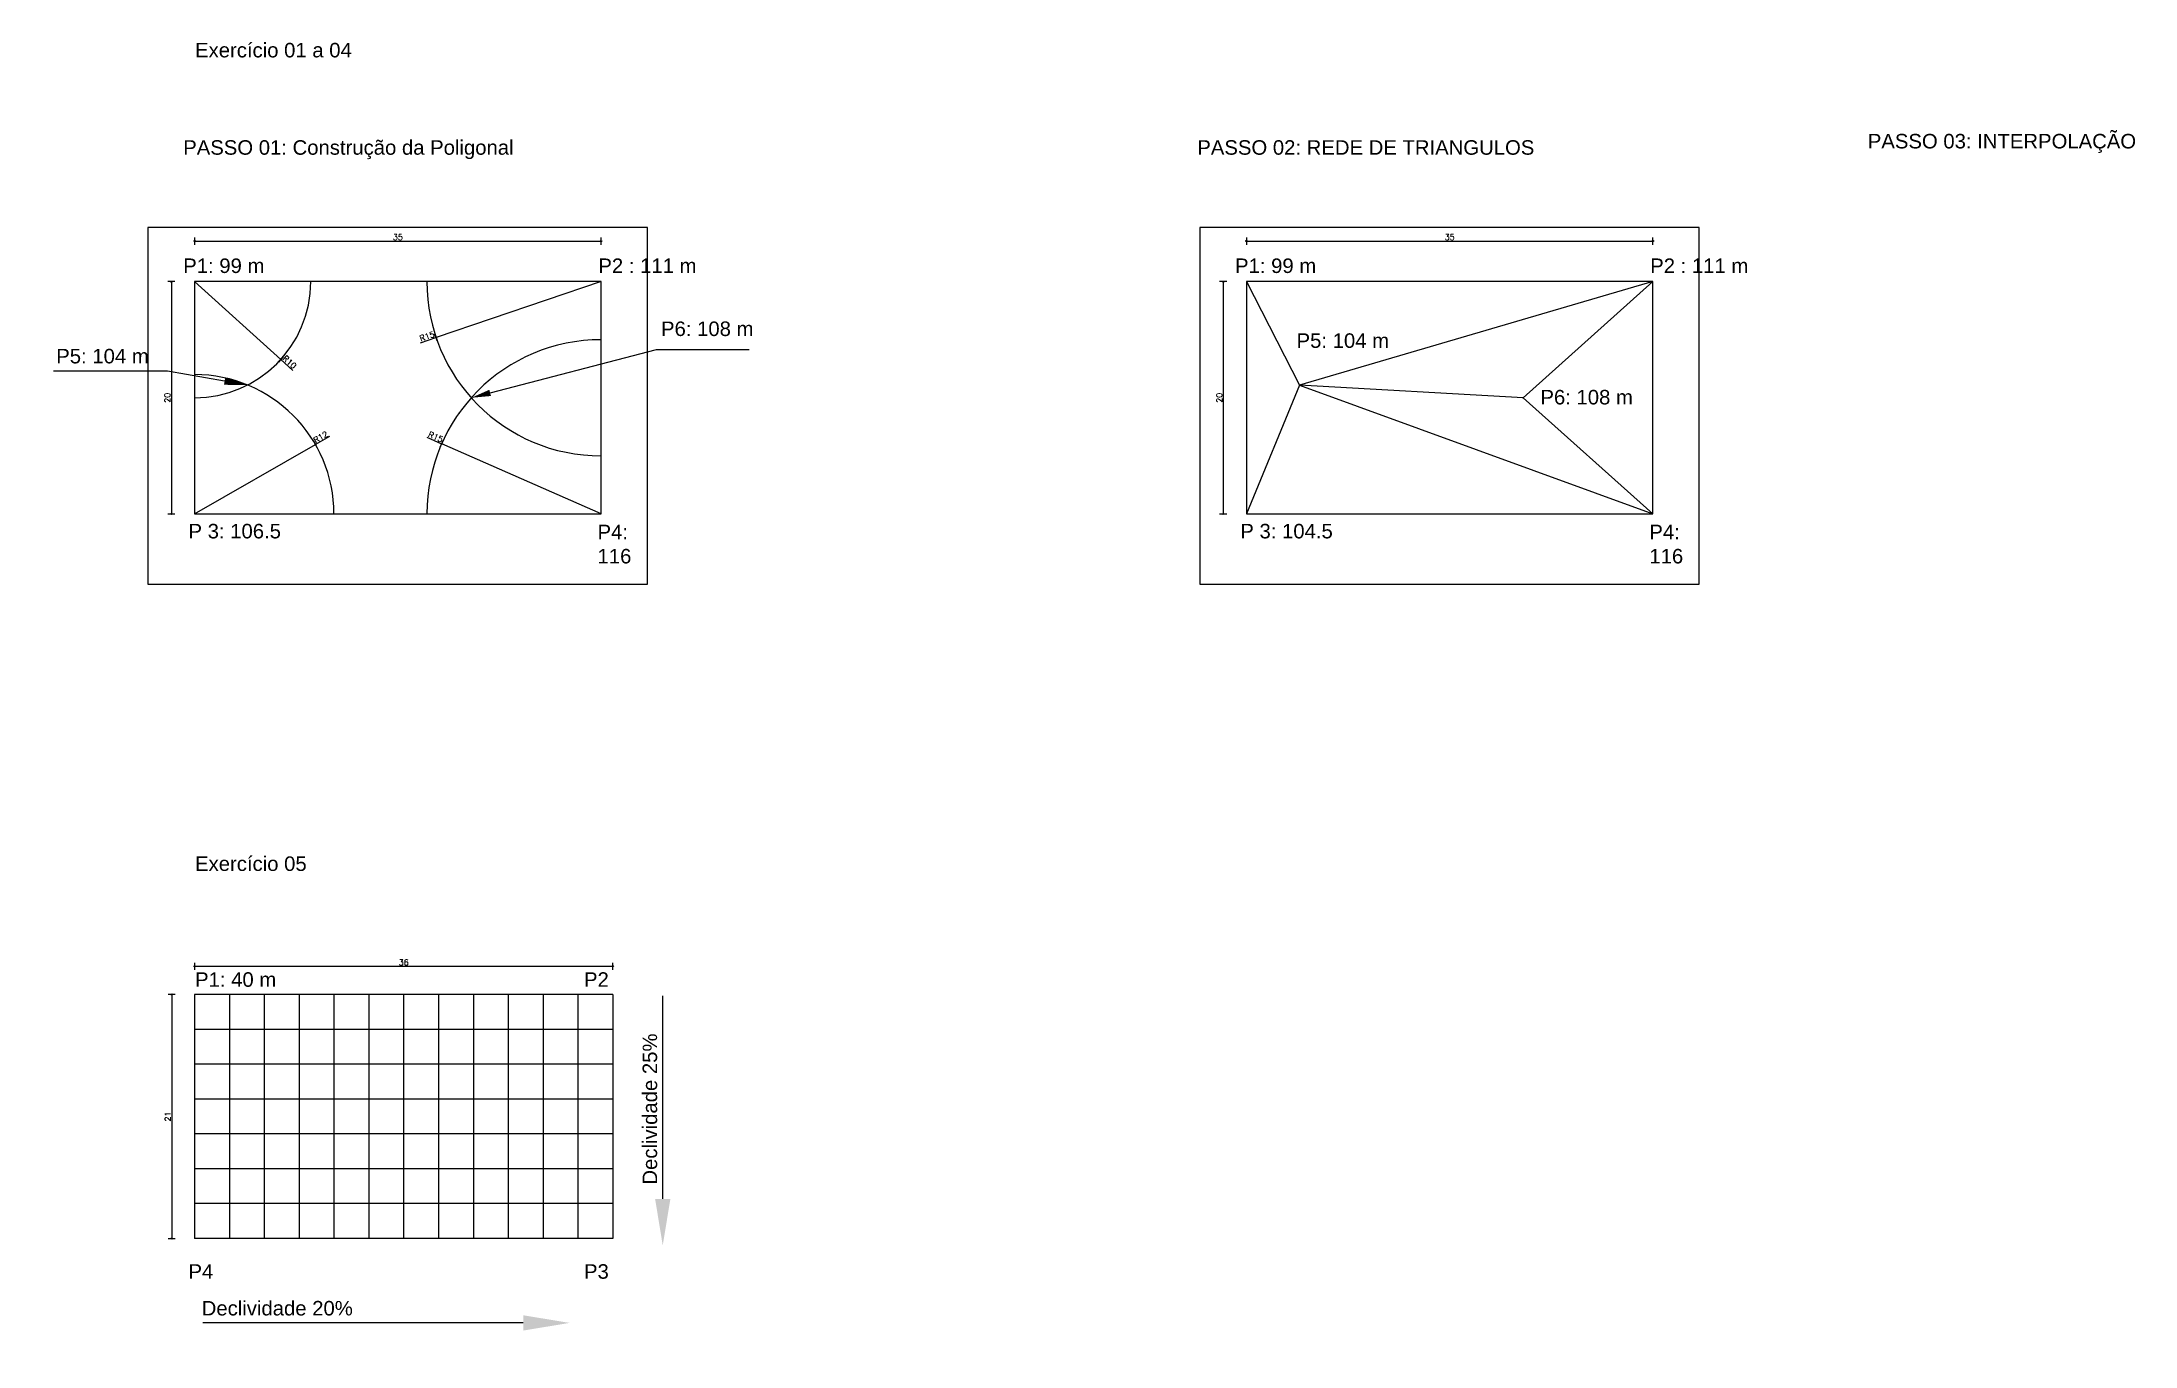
# Model space of a CAD drawing. Header units: millimetres. Extents: x 2997 to 3178, y 909 to 1021.
import ezdxf
from ezdxf import colors
from ezdxf.entities.mleader import LeaderData, LeaderLine
from ezdxf.math import Vec2, Vec3

# ---------------------------------------------------------------- set-up
doc = ezdxf.new("R2010")
doc.units = ezdxf.units.MM
doc.styles.add('DIM', font='SIMPLEX.shx')
doc.styles.get("Standard").update_dxf_attribs({"font": 'arial.ttf'})
doc.dimstyles.new('BASE100', dxfattribs={"dimtxt": 0.5, "dimasz": 0.005, "dimexe": 0, "dimexo": 0, "dimgap": 0.09, "dimtad": 1, "dimzin": 12, "dimdsep": 46, "dimtxsty": 'DIM', "dimblk": 'DOT2', "dimcen": 0.2, "dimdle": 0.5, "dimse1": 1, "dimse2": 1, "dimaunit": 1, "dimazin": 0, "dimtfac": 0.5, "dimtix": 1, "dimtmove": 2, "dimatfit": 3, "dimldrblk": 'DOT2', "dimfxl": 1, "dimtolj": 1, "dimtzin": 12, "dimarcsym": 0})

# ---------------------------------------------------------------- blocks, each defined once
blk = doc.blocks.new('DOT2')
blk.add_line((0, -62), (0, 62))
blk.add_circle((0, 0), 10)
blk = doc.blocks.new('*D7')
at = {"color": 0, "lineweight": -2, "transparency": 16777216}
blk.add_line((3010.61, 1003.97), (3045.6, 1003.97), dxfattribs=at)
at = {"layer": 'DEFPOINTS', "color": 0, "transparency": 16777216}
for p in [(3045.61, 1003.97), (3010.61, 1000.48), (3045.61, 1000.48)]:
    blk.add_point(p, dxfattribs=at)
at = {"color": 0, "lineweight": -2, "transparency": 16777216, "xscale": 0.005, "yscale": 0.005, "zscale": 0.005, "rotation": 180}
blk.add_blockref('DOT2', (3010.61, 1003.97), dxfattribs=at)
at = {"color": 0, "lineweight": -2, "transparency": 16777216, "xscale": 0.005, "yscale": 0.005, "zscale": 0.005}
blk.add_blockref('DOT2', (3045.61, 1003.97), dxfattribs=at)
at = {"color": 0, "transparency": 16777216, "insert": (3028.11, 1004.31), "char_height": 0.5, "attachment_point": 5, "style": 'DIM'}
blk.add_mtext('\\A1;35', dxfattribs=at)
blk = doc.blocks.new('*D8')
at = {"color": 0, "lineweight": -2, "transparency": 16777216}
blk.add_line((3008.61, 1000.47), (3008.61, 980.48), dxfattribs=at)
at = {"layer": 'DEFPOINTS', "color": 0, "transparency": 16777216}
for p in [(3010.61, 1000.48), (3008.61, 980.48), (3010.61, 980.48)]:
    blk.add_point(p, dxfattribs=at)
at = {"color": 0, "lineweight": -2, "transparency": 16777216, "xscale": 0.005, "yscale": 0.005, "zscale": 0.005}
for p, rotation in [((3008.61, 1000.48), 90), ((3008.61, 980.48), 270)]:
    blk.add_blockref('DOT2', p, dxfattribs=dict(at, rotation=rotation))
at = {"color": 0, "transparency": 16777216, "insert": (3008.27, 990.48), "char_height": 0.5, "attachment_point": 5, "rotation": 90, "style": 'DIM'}
blk.add_mtext('\\A1;20', dxfattribs=at)
blk = doc.blocks.new('*D9')
at = {"color": 0, "lineweight": -2, "transparency": 16777216}
for p, q in [((3010.61, 1000.48), (3018.03, 993.78)), ((3019.08, 992.84), (3018.04, 993.78))]:
    blk.add_line(p, q, dxfattribs=at)
at = {"layer": 'DEFPOINTS', "color": 0, "transparency": 16777216}
for p in [(3010.61, 1000.48), (3018.03, 993.78)]:
    blk.add_point(p, dxfattribs=at)
at = {"color": 0, "lineweight": -2, "transparency": 16777216, "xscale": 0.005, "yscale": 0.005, "zscale": 0.005, "rotation": 137.9642564819709}
blk.add_blockref('DOT2', (3018.03, 993.78), dxfattribs=at)
at = {"color": 0, "transparency": 16777216, "insert": (3018.79, 993.56), "char_height": 0.5, "attachment_point": 5, "rotation": 317.9643, "style": 'DIM'}
blk.add_mtext('\\A1;R10', dxfattribs=at)
blk = doc.blocks.new('*D10')
at = {"color": 0, "lineweight": -2, "transparency": 16777216}
for p in [(3010.61, 980.48), (3022.23, 987.15)]:
    blk.add_line(p, (3021.02, 986.45), dxfattribs=at)
at = {"layer": 'DEFPOINTS', "color": 0, "transparency": 16777216}
for p in [(3021.02, 986.45), (3010.61, 980.48)]:
    blk.add_point(p, dxfattribs=at)
at = {"color": 0, "lineweight": -2, "transparency": 16777216, "xscale": 0.005, "yscale": 0.005, "zscale": 0.005, "rotation": 209.851559683626}
blk.add_blockref('DOT2', (3021.02, 986.45), dxfattribs=at)
at = {"color": 0, "transparency": 16777216, "insert": (3021.46, 987.1), "char_height": 0.5, "attachment_point": 5, "rotation": 29.8516, "style": 'DIM'}
blk.add_mtext('\\A1;R12', dxfattribs=at)
blk = doc.blocks.new('*D11')
at = {"color": 0, "lineweight": -2, "transparency": 16777216}
for p, q in [((3045.61, 1000.48), (3031.4, 995.67)), ((3030.07, 995.22), (3031.39, 995.67))]:
    blk.add_line(p, q, dxfattribs=at)
at = {"layer": 'DEFPOINTS', "color": 0, "transparency": 16777216}
for p in [(3045.61, 1000.48), (3031.4, 995.67)]:
    blk.add_point(p, dxfattribs=at)
at = {"color": 0, "lineweight": -2, "transparency": 16777216, "xscale": 0.005, "yscale": 0.005, "zscale": 0.005, "rotation": 18.6905591457317}
blk.add_blockref('DOT2', (3031.4, 995.67), dxfattribs=at)
at = {"color": 0, "transparency": 16777216, "insert": (3030.62, 995.77), "char_height": 0.5, "attachment_point": 5, "rotation": 18.6906, "style": 'DIM'}
blk.add_mtext('\\A1;R15', dxfattribs=at)
blk = doc.blocks.new('*D12')
at = {"color": 0, "lineweight": -2, "transparency": 16777216}
for p, q in [((3030.59, 987.08), (3031.87, 986.52)), ((3045.61, 980.48), (3031.88, 986.52))]:
    blk.add_line(p, q, dxfattribs=at)
at = {"layer": 'DEFPOINTS', "color": 0, "transparency": 16777216}
for p in [(3031.88, 986.52), (3045.61, 980.48)]:
    blk.add_point(p, dxfattribs=at)
at = {"color": 0, "lineweight": -2, "transparency": 16777216, "xscale": 0.005, "yscale": 0.005, "zscale": 0.005, "rotation": 336.2682397240642}
blk.add_blockref('DOT2', (3031.88, 986.52), dxfattribs=at)
at = {"color": 0, "transparency": 16777216, "insert": (3031.37, 987.11), "char_height": 0.5, "attachment_point": 5, "rotation": 336.2682, "style": 'DIM'}
blk.add_mtext('\\A1;R15', dxfattribs=at)
blk = doc.blocks.new('*D14')
at = {"color": 0, "lineweight": -2, "transparency": 16777216}
blk.add_line((3101.16, 1003.97), (3136.15, 1003.97), dxfattribs=at)
at = {"layer": 'DEFPOINTS', "color": 0, "transparency": 16777216}
for p in [(3136.15, 1003.97), (3101.15, 1000.48), (3136.15, 1000.48)]:
    blk.add_point(p, dxfattribs=at)
at = {"color": 0, "lineweight": -2, "transparency": 16777216, "xscale": 0.005, "yscale": 0.005, "zscale": 0.005, "rotation": 180}
blk.add_blockref('DOT2', (3101.15, 1003.97), dxfattribs=at)
at = {"color": 0, "lineweight": -2, "transparency": 16777216, "xscale": 0.005, "yscale": 0.005, "zscale": 0.005}
blk.add_blockref('DOT2', (3136.15, 1003.97), dxfattribs=at)
at = {"color": 0, "transparency": 16777216, "insert": (3118.65, 1004.31), "char_height": 0.5, "attachment_point": 5, "style": 'DIM'}
blk.add_mtext('\\A1;35', dxfattribs=at)
blk = doc.blocks.new('*D15')
at = {"color": 0, "lineweight": -2, "transparency": 16777216}
blk.add_line((3099.16, 1000.47), (3099.16, 980.48), dxfattribs=at)
at = {"layer": 'DEFPOINTS', "color": 0, "transparency": 16777216}
for p in [(3101.15, 1000.48), (3099.16, 980.48), (3101.15, 980.48)]:
    blk.add_point(p, dxfattribs=at)
at = {"color": 0, "lineweight": -2, "transparency": 16777216, "xscale": 0.005, "yscale": 0.005, "zscale": 0.005}
for p, rotation in [((3099.16, 1000.48), 90), ((3099.16, 980.48), 270)]:
    blk.add_blockref('DOT2', p, dxfattribs=dict(at, rotation=rotation))
at = {"color": 0, "transparency": 16777216, "insert": (3098.82, 990.48), "char_height": 0.5, "attachment_point": 5, "rotation": 90, "style": 'DIM'}
blk.add_mtext('\\A1;20', dxfattribs=at)
blk = doc.blocks.new('*D16')
at = {"color": 0, "lineweight": -2, "transparency": 16777216}
blk.add_line((3010.61, 941.53), (3046.6, 941.53), dxfattribs=at)
at = {"layer": 'DEFPOINTS', "color": 0, "transparency": 16777216}
for p in [(3046.61, 941.53), (3010.61, 939.1), (3046.61, 939.1)]:
    blk.add_point(p, dxfattribs=at)
at = {"color": 0, "lineweight": -2, "transparency": 16777216, "xscale": 0.005, "yscale": 0.005, "zscale": 0.005, "rotation": 180}
blk.add_blockref('DOT2', (3010.61, 941.53), dxfattribs=at)
at = {"color": 0, "lineweight": -2, "transparency": 16777216, "xscale": 0.005, "yscale": 0.005, "zscale": 0.005}
blk.add_blockref('DOT2', (3046.61, 941.53), dxfattribs=at)
at = {"color": 0, "transparency": 16777216, "insert": (3028.61, 941.87), "char_height": 0.5, "attachment_point": 5, "style": 'DIM'}
blk.add_mtext('\\A1;36', dxfattribs=at)
blk = doc.blocks.new('*D17')
at = {"color": 0, "lineweight": -2, "transparency": 16777216}
blk.add_line((3008.64, 939.1), (3008.64, 918.11), dxfattribs=at)
at = {"layer": 'DEFPOINTS', "color": 0, "transparency": 16777216}
for p in [(3010.61, 939.1), (3008.64, 918.1), (3010.61, 918.1)]:
    blk.add_point(p, dxfattribs=at)
at = {"color": 0, "lineweight": -2, "transparency": 16777216, "xscale": 0.005, "yscale": 0.005, "zscale": 0.005}
for p, rotation in [((3008.64, 939.1), 90), ((3008.64, 918.1), 270)]:
    blk.add_blockref('DOT2', p, dxfattribs=dict(at, rotation=rotation))
at = {"color": 0, "transparency": 16777216, "insert": (3008.3, 928.6), "char_height": 0.5, "attachment_point": 5, "rotation": 90, "style": 'DIM'}
blk.add_mtext('\\A1;21', dxfattribs=at)

msp = doc.modelspace()

# ---------------------------------------------------------------- linework, layer by layer
for p, q in [((3101.15, 1000.478), (3105.71, 991.578)), ((3136.15, 1000.478), (3105.71, 991.578)), ((3136.15, 1000.478), (3124.97, 990.478)), ((3105.71, 991.578), (3101.15, 980.478)), ((3124.97, 990.478), (3105.71, 991.578)), ((3105.71, 991.578), (3136.15, 980.478)), ((3124.97, 990.478), (3136.15, 980.478)), ((3046.607, 939.102), (3010.607, 939.102)), ((3010.607, 939.102), (3010.607, 918.102)), ((3013.607, 939.102), (3013.607, 918.102)), ((3016.607, 939.102), (3016.607, 918.102)), ((3019.607, 939.102), (3019.607, 918.102)), ((3022.607, 939.102), (3022.607, 918.102)), ((3025.607, 939.102), (3025.607, 918.102)), ((3028.607, 939.102), (3028.607, 918.102)), ((3031.607, 939.102), (3031.607, 918.102)), ((3034.607, 939.102), (3034.607, 918.102)), ((3037.607, 939.102), (3037.607, 918.102)), ((3040.607, 939.102), (3040.607, 918.102)), ((3043.607, 939.102), (3043.607, 918.102)), ((3046.607, 939.102), (3046.607, 918.102)), ((3046.607, 936.102), (3010.607, 936.102)), ((3046.607, 933.102), (3010.607, 933.102)), ((3046.607, 930.102), (3010.607, 930.102)), ((3046.607, 927.102), (3010.607, 927.102)), ((3046.607, 924.102), (3010.607, 924.102)), ((3046.607, 921.102), (3010.607, 921.102)), ((3046.607, 918.102), (3010.607, 918.102))]:
    msp.add_line(p, q)
for points in [[(3049.586, 1005.125), (3006.586, 1005.125), (3006.586, 974.425), (3049.586, 974.425)], [(3140.129, 1005.125), (3097.129, 1005.125), (3097.129, 974.425), (3140.129, 974.425)], [(3010.607, 980.478), (3045.607, 980.478), (3045.607, 1000.478), (3010.607, 1000.478)], [(3101.15, 980.478), (3136.15, 980.478), (3136.15, 1000.478), (3101.15, 1000.478)]]:
    msp.add_lwpolyline(points, close=True)
for centre, radius, start, end in [((3010.607, 1000.478), 10, 270, 0), ((3045.607, 1000.478), 15, 180, 270), ((3045.607, 980.478), 15, 90, 180), ((3010.607, 980.478), 12, 0, 90)]:
    msp.add_arc(centre, radius, start, end)
for p in [(3105.71, 991.578), (3124.97, 990.478), (3124.97, 990.478), (3033.395, 989.159)]:
    msp.add_point(p)

# ---------------------------------------------------------------- texts
at = {"char_height": 1.25, "attachment_point": 1}
for s, width, insert in [('Exercício 01 a 04', 32.41759, (3010.651, 1021.034)), ('PASSO 01: Construção da Poligonal', 37.90388, (3009.631, 1012.654)), ('PASSO 03: INTERPOLAÇÃO', 37.90388, (3154.645, 1013.197)), ('PASSO 02: REDE DE TRIANGULOS', 37.90388, (3096.927, 1012.654)), ('P1: 99 m', 8.42317, (3009.631, 1002.471)), ('P2 : 111 m', 12.92355, (3045.368, 1002.471)), ('P1: 99 m', 8.42317, (3100.174, 1002.471)), ('P2 : 111 m', 12.92355, (3135.911, 1002.471)), ('P6: 108 m', 7.97305, (3050.76, 997.046)), ('P5: 104 m', 7.97305, (2998.7, 994.69)), ('P5: 104 m', 7.97305, (3105.47, 996.027)), ('P6: 108 m', 7.97305, (3126.462, 991.157)), ('P 3: 106.5', 8.25699, (3010.085, 979.623)), ('P4: 116', 3.73516, (3045.296, 979.551)), ('P 3: 104.5', 8.25699, (3100.628, 979.623)), ('P4: 116', 3.73516, (3135.84, 979.551)), ('Exercício 05', 32.41759, (3010.651, 950.992)), ('P1: 40 m', 8.25699, (3010.651, 941.018)), ('P2', 8.25699, (3044.131, 941.018)), ('P4', 8.25699, (3010.085, 915.884)), ('P3', 8.25699, (3044.131, 915.884)), ('Declividade 20%', 22.09502, (3011.222, 912.721))]:
    msp.add_mtext_dynamic_manual_height_columns(s, width=width, gutter_width=12.5, heights=[0], dxfattribs=dict(at, insert=insert))
at = {"insert": (3049.175, 922.739), "char_height": 1.25, "attachment_point": 1, "rotation": 90}
msp.add_mtext_dynamic_manual_height_columns('Declividade 25%', width=22.09502, gutter_width=12.5, heights=[0], dxfattribs=at)

# ---------------------------------------------------------------- dimensions: what is measured, and where the dimension line sits
for base, p1, p2, picture, middle in [((3045.607, 1003.973), (3010.607, 1000.478), (3045.607, 1000.478), '*D7', (3028.107, 1004.313)), ((3136.15, 1003.973), (3101.15, 1000.478), (3136.15, 1000.478), '*D14', (3118.65, 1004.313)), ((3046.607, 941.527), (3010.607, 939.102), (3046.607, 939.102), '*D16', (3028.607, 941.867))]:
    dim = msp.add_linear_dim(base=base, p1=p1, p2=p2, dimstyle='BASE100')
    dim.commit()
    dim.dimension.update_dxf_attribs({"geometry": picture, "text_midpoint": middle})
for base, p1, p2, picture, middle in [((3008.615, 980.478), (3010.607, 1000.478), (3010.607, 980.478), '*D8', (3008.275, 990.478)), ((3099.158, 980.478), (3101.15, 1000.478), (3101.15, 980.478), '*D15', (3098.818, 990.478)), ((3008.643, 918.102), (3010.607, 939.102), (3010.607, 918.102), '*D17', (3008.303, 928.602))]:
    dim = msp.add_linear_dim(base=base, p1=p1, p2=p2, angle=90, dimstyle='BASE100')
    dim.commit()
    dim.dimension.update_dxf_attribs({"geometry": picture, "text_midpoint": middle})
for center, mpoint, picture, middle in [((3010.607, 1000.478), (3018.035, 993.783), '*D9', (3018.788, 993.562)), ((3045.607, 1000.478), (3031.398, 995.672), '*D11', (3030.62, 995.767)), ((3010.607, 980.478), (3021.015, 986.452), '*D10', (3021.459, 987.098)), ((3045.607, 980.478), (3031.876, 986.515), '*D12', (3031.365, 987.111))]:
    dim = msp.add_radius_dim(center=center, mpoint=mpoint, dimstyle='BASE100')
    dim.commit()
    dim.dimension.update_dxf_attribs({"geometry": picture, "text_midpoint": middle})

# ---------------------------------------------------------------- leaders
ml = msp.add_multileader_mtext('Standard')
ml.set_content('', color=256)
ml.set_leader_properties()
ml.build(insert=Vec2(0, 0))
ml.multileader.update_dxf_attribs({"arrow_head_size": 1.68})
ctx = ml.context
ctx.base_point, ctx.char_height, ctx.arrow_head_size, ctx.landing_gap_size, ctx.plane_origin = Vec3(3058.346, 994.629), 1.68, 1.68, 0.84, Vec3(3034.427, 990.478)
notes = []
notes.append((ctx, [(0, (1, 1, 0), (3050.373, 994.629), (1, 0), 7.973, [(0, [(3034.427, 990.478)], 0, [])])]))
ctx.mtext.insert, ctx.mtext.flow_direction = Vec3(3059.186, 995.469), 5
ml = msp.add_multileader_mtext('Standard')
ml.set_content('', color=256)
ml.set_leader_properties()
ml.build(insert=Vec2(0, 0))
ml.multileader.update_dxf_attribs({"arrow_head_size": 2})
ctx = ml.context
ctx.base_point, ctx.char_height, ctx.arrow_head_size, ctx.landing_gap_size, ctx.plane_origin = Vec3(2996.463, 992.773), 2, 2, 1, Vec3(3015.167, 991.578)
ctx.text_align_type = 2
notes.append((ctx, [(0, (1, 1, 0), (3008.285, 992.773), (-1, 0), 9.822, [(0, [(3015.167, 991.578)], 0, [])])]))
ctx.mtext.insert, ctx.mtext.alignment, ctx.mtext.flow_direction = Vec3(2997.463, 993.773), 3, 5
ml = msp.add_multileader_mtext('Standard')
ml.set_content('', color=256)
ml.set_leader_properties()
ml.build(insert=Vec2(0, 0))
ctx = ml.context
ctx.base_point, ctx.plane_origin, ctx.plane_x_axis, ctx.plane_y_axis = Vec3(3050.909, 938.993), Vec3(3050.909, 910.656), Vec3(0, 1), Vec3(-1, 0)
notes.append((ctx, [(0, (1, 1, 0), (3050.909, 934.236), (0, 1), 4.757, [(0, [(3050.909, 917.505)], 0, [])])]))
ctx.mtext.insert, ctx.mtext.text_direction, ctx.mtext.rotation, ctx.mtext.flow_direction = Vec3(3048.909, 940.993), Vec3(0, 1), 1.5707963, 5
ml = msp.add_multileader_mtext('Standard')
ml.set_content('', color=256)
ml.set_leader_properties()
ml.build(insert=Vec2(0, 0))
ctx = ml.context
ctx.base_point, ctx.plane_origin, ctx.plane_x_axis, ctx.plane_y_axis = Vec3(3011.318, 910.83), Vec3(3042.898, 910.83), Vec3(-1, 0), Vec3(0, -1)
notes.append((ctx, [(0, (1, 1, 0), (3019.318, 910.83), (-1, 0), 8, [(0, [(3042.898, 910.83)], 0, [])])]))
ctx.mtext.insert, ctx.mtext.text_direction, ctx.mtext.rotation, ctx.mtext.flow_direction = Vec3(3009.318, 908.83), Vec3(-1, 0), 3.1415927, 5
for ctx, leaders in notes:
    for number, flags, end, landing, length, lines in leaders:
        leader = LeaderData()
        leader.index, (leader.has_last_leader_line, leader.has_dogleg_vector, leader.attachment_direction) = number, flags
        leader.last_leader_point, leader.dogleg_vector, leader.dogleg_length = Vec3(end), Vec3(landing), length
        for number, points, colour, breaks in lines:
            line = LeaderLine()
            line.index, line.vertices, line.color, line.breaks = number, Vec3.list(points), colors.encode_raw_color(colour), breaks
            leader.lines.append(line)
        ctx.leaders.append(leader)

doc.saveas('drawing.dxf')
